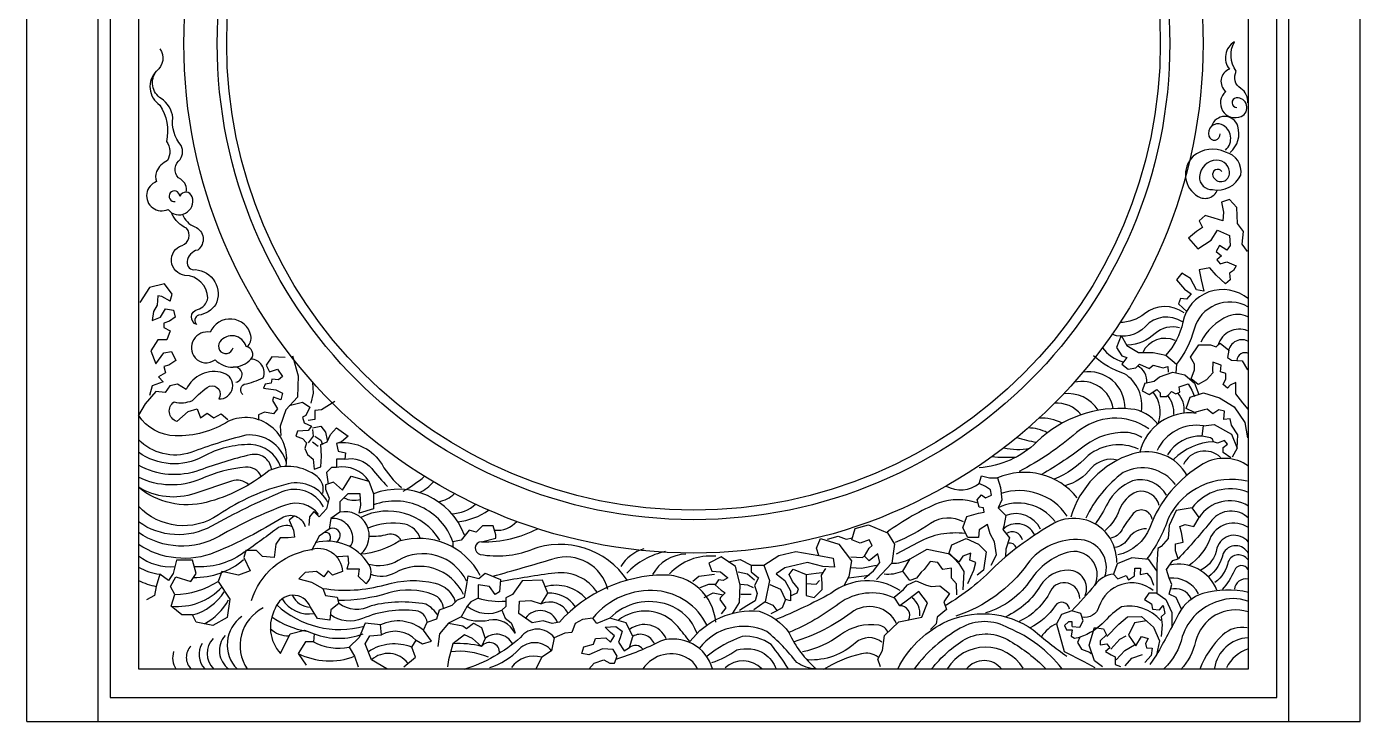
# Model space of a CAD drawing. Header units: metres. Extents: x 373 to 3173, y 5305 to 9305.
# Drawn here: x 373 to 3173, y 5305 to 6764 of the extents above; entities that cross this region are included whole.
import ezdxf

# ---------------------------------------------------------------- set-up
doc = ezdxf.new("R2010")
doc.units = ezdxf.units.M
for name, color, linetype in [('3', 3, 'Continuous'), ('4', 4, 'Continuous'), ('7', 7, 'Continuous')]:
    doc.layers.add(name, color=color, linetype=linetype)

msp = doc.modelspace()

# ---------------------------------------------------------------- linework, layer by layer
at = {"layer": '3'}
msp.add_line((608.33, 5414.74), (2938.33, 5414.74), dxfattribs=at)
for points in [[(2937, 6603.48, 0.28), (2922.39, 6633.73, -0.39), (2912.99, 6670.23, -0.29), (2908.81, 6731.75, 0.45), (2898.37, 6674.4, 0.58), (2891.06, 6627.47, 0.88), (2923.43, 6575.33, 0.85), (2912.99, 6613.91, 0.96), (2914.03, 6594.1, 0.96)], [(652.75, 6717.32, -0.41), (645.69, 6670.32, 0.47), (652.66, 6599.1, -0.21), (666.68, 6522.62, -0.28), (669.21, 6482.32, 0.2), (646.05, 6459.18, 0.2), (646.05, 6438.25, 1.05), (670.19, 6379.91, 0.84), (720.86, 6406.16, 0.68), (694.58, 6408.03, 2.65), (685.34, 6396.47)], [(708, 6416.06, 0.34), (696.72, 6443.11, -0.5), (692.21, 6481.36, 0.34), (697.47, 6514.37, -0.21), (680.13, 6572.49, 0.23), (655.67, 6612.81, -0.44), (645.69, 6670.32)], [(2890.24, 6504.66, 0.55), (2882.19, 6558.11, 0.64), (2855.14, 6533.97, 0.9), (2878.73, 6538.57)], [(2900.02, 6499.48, 0.3), (2916.14, 6554.66, 0.74), (2860.93, 6554.71)], [(2882.71, 6459.27, 0.89), (2863.92, 6449.88, 0.79), (2898.37, 6454.06, 0.46), (2871.22, 6483.26, 0.38), (2835.73, 6448.84, 0.46), (2862.87, 6421.73, 0.35), (2922.38, 6451.97, 0.4), (2890.24, 6500.12, 0.29), (2822.15, 6491.6)], [(700.54, 6369.46, 0.21), (726.29, 6343.2, -0.59), (732.37, 6294.65, 0.32), (710.29, 6270.27, 0.5), (727.51, 6253.39, -0.53), (770.14, 6180.1, -0.21), (734.3, 6157.62, 0.61), (730.56, 6138.16, -0.76), (731.84, 6169.6, 0.3), (753.68, 6193.98, 0.4), (705.63, 6241.25, -0.8), (699.56, 6304.36, 0.54), (708.96, 6340.39, -0.18), (678.4, 6370.92)], [(2938.34, 6191.94, 0.57), (2800.64, 6142.82, -0.14), (2764.87, 6073.89)], [(2803.59, 6162.46, 0.34), (2719.99, 6160.5, -0.17), (2668.71, 6142.41, -0.17)], [(2937.35, 6175.23, 0.49), (2824.25, 6128.08, -0.1), (2787.64, 6055.16)], [(836.15, 6091.3, 0.28), (844.08, 6114.82, 0.73), (758.62, 6122.05, 0.7), (726.75, 6068.52, 0.41), (768.76, 6064.18, 0.43), (844.08, 6065.63, 0.62), (833.94, 6091.67, 0.63), (778.94, 6101.82, 1.24), (806.6, 6089.44)], [(2799.66, 6143.8, 0.37), (2721.96, 6133.97, -0.31), (2651.93, 6117.54, -0.31)], [(2793.76, 6131.03, 0.26), (2742.61, 6119.24, -0.17), (2684.58, 6094.68)], [(2937.35, 6154.6, 0.21), (2896.04, 6155.59, 0.18), (2838.37, 6100.91)], [(2936.37, 6125.13, 0.44), (2874.7, 6095.29, 0.44)], [(827.27, 5990.87, -0.54), (830, 6012.63, 0.06), (869.94, 6026.23, 0.52), (844.08, 6065.63, 0.58)], [(2713.45, 5954.54, 0.31), (2678.01, 6034.77, -0.11), (2613.44, 6072.52)], [(688.38, 5934.65, -0.62), (682.93, 5975.46, 0.16), (721.34, 5978.51, -0.06), (757.37, 6009.01, -0.71), (776.44, 5981.8, 0.88), (786.42, 6036.21, 0.38), (708.35, 6001.75, 0.38)], [(917.65, 5839.89, 0.61), (796.75, 5934.84, -0.15), (685.27, 5904.28, -0.25), (608.33, 5947.64)], [(2748.34, 5928.6, 0.21), (2691.53, 5960.68, 0.22), (2493.93, 5891.6, -0.18), (2372.9, 5837.32)], [(2729.43, 5919.4, 0.34), (2577.7, 5911.35, -0.06), (2456.85, 5829.54)], [(2714.66, 5900.62, 0.14), (2681.09, 5911.35, 0.17), (2596.5, 5884.53, -0.03), (2503.95, 5822.92)], [(918.76, 5847.81, 0.37), (833.37, 5905.67, 0.03), (718.33, 5869.33, -0.29), (608.33, 5896.68)], [(906.6, 5838.73, 0.32), (843.72, 5885.84, 0.13), (743.61, 5860.84, -0.29), (608.33, 5869.89)], [(1028.86, 5889.75, -0.29), (1119.34, 5844, 0.09), (1160.44, 5795.8, 0.09)], [(2707.95, 5876.48, 0.28), (2601.87, 5863.07, -0.11), (2530.46, 5813.1)], [(887.52, 5834.95, 0.44), (842.83, 5864.41, 0.03), (736.46, 5832.27, -0.22), (608.33, 5842.55, -0.22)], [(1041.03, 5855.01, -0.29), (1097.8, 5835.62, 0.02), (1131.17, 5797.66, 0.02)], [(2663.73, 5853.59, 0.27), (2608.41, 5836.73, -0.17), (2552.67, 5799.63)], [(2938.66, 5840.85, 0.29), (2843.09, 5845.39, 0.17), (2731.11, 5711.82, -0.26), (2664.08, 5654.47)], [(994.78, 5783.17, 0.3), (983.16, 5818.88, 0.28), (882.16, 5831.38, -0.11), (749.86, 5764.42, -0.24), (608.33, 5796.22)], [(865.17, 5819.77, 0.33), (832.99, 5838.52, 0.08), (738.24, 5813.52, -0.22), (608.33, 5817.35, -0.22)], [(1091.96, 5808.82, 0.31), (1023.64, 5837.65, 0.31)], [(2785.42, 5801.9, 0.37), (2675.3, 5827.04, 0.12), (2596.78, 5731.7)], [(839.49, 5801.58, 0.28), (803.5, 5809.06), (726.62, 5783.17, -0.22), (608.33, 5796.22, -0.22)], [(1005.86, 5764.27, 0.35), (922.18, 5803.45, 0.09), (775.74, 5738.15, -0.37), (608.33, 5756.38, -0.37)], [(2766.38, 5779.5, 0.35), (2695.01, 5809.69, 0.18), (2642.96, 5762.73, -0.04), (2616.6, 5718.99)], [(2936.08, 5808.83, 0.35), (2770.68, 5732.19, -0.08), (2724.64, 5645.33)], [(996.71, 5755.13, 0.39), (909.1, 5786.47, 0.03), (761.35, 5714.64, -0.29), (608.33, 5723.63, -0.29)], [(2368.2, 5763.63, 0.16), (2288.88, 5763.7, 0.06), (2180.08, 5702.02)], [(2751.27, 5757.7, 0.41), (2704.25, 5787.05, 0.21), (2667.31, 5748.47, -0.12), (2637.92, 5705.7)], [(986.25, 5739.46, 0.33), (916.95, 5759.05, 0.04), (778.35, 5693.75, -0.29), (608.33, 5701.34, -0.29)], [(2736.15, 5729.18, 0.64), (2696.69, 5740.93, 0.05), (2673.18, 5707.38, -0.22), (2648, 5688.93)], [(2938.33, 5731.6, 0.44), (2861.51, 5727.03, -0.02), (2790.56, 5645.89)], [(958.79, 5713.34, 0.49), (909.1, 5731.62, -0.04), (769.2, 5659.79, -0.25), (608.33, 5676.1, -0.25)], [(929.57, 5714.2, 0.25), (898.69, 5709.33, -0.01), (825.56, 5656.57, -0.17), (725.32, 5629.43)], [(1199.29, 5689.34, 0.28), (1167.2, 5718.62, 0.15), (1089.78, 5710.7, 0.15)], [(2340.45, 5723.58, 0.28), (2271.06, 5720.5, -0.05), (2197.04, 5680.46)], [(2662.01, 5638.41, 0.17), (2643.41, 5695.48, 0.37), (2530.46, 5720.69, 0.06), (2406.41, 5630.44, -0.07), (2301.71, 5547.49)], [(2938.33, 5711.53, 0.48), (2857.19, 5687.11, -0.14), (2813.98, 5632.09)], [(1325.69, 5610.87, 0.36), (1155.42, 5682.99, -0.12), (1074.11, 5655.54)], [(1159.55, 5684.2, 0.35), (1130.92, 5696.88, -0.08), (1092.42, 5693, -0.08)], [(2343.53, 5698.94, 0.16), (2244.84, 5680.46), (2198.58, 5655.81)], [(2637.22, 5608.88, 0.48), (2587.41, 5686, 0.26), (2474.49, 5635.41, -0.16), (2324.22, 5525.95)], [(2724.4, 5709.06, 0.24), (2686.62, 5689.77, -0.24), (2657.23, 5669.64)], [(2938.33, 5681.24, 0.6), (2872.31, 5668.77, -0.24), (2838.82, 5622.38)], [(845.03, 5558.29, -0.28), (966.81, 5664.73, -0.52), (1036.12, 5619.21), (1015.65, 5611.77), (1006.35, 5621.06), (997.04, 5608.05), (982.15, 5619.21), (957.96, 5617.35), (944.93, 5604.33), (970.99, 5596.9), (995.18, 5583.89), (1000.76, 5569.01), (1024.96, 5565.3), (1028.68, 5552.28), (1011.93, 5539.27), (1010.07, 5516.96), (984.01, 5520.68), (969.12, 5544.85, 0.71), (895.26, 5541.57, 0.32), (905.92, 5447.3)], [(1086.62, 5593.99, 0.35), (1091.64, 5634.32, 0.33), (978.99, 5679.94)], [(1296.73, 5599.32, 0.44), (1153.13, 5642.46, -0.21), (1091.64, 5634.32)], [(2615.64, 5590.63, 0.66), (2557.52, 5659.46, 0.17), (2481.97, 5603.07, -0.18), (2386.49, 5532.58)], [(2938.33, 5656.83, 0.63), (2885.27, 5656.9, -0.17), (2854.46, 5608.11)], [(1290.25, 5571.28, 0.44), (1146.65, 5616.58, -0.23), (1096.28, 5613.26)], [(2936.97, 5644.31, 0.58), (2896.11, 5640.68, -0.19), (2867.96, 5596.24)], [(2937.88, 5623.45, 0.63), (2908.82, 5621.64, -0.09), (2883.4, 5581.73)], [(995.18, 5583.89, 0.11), (1126.14, 5591.77, -0.13), (1230.87, 5595.01, -0.27), (1273.27, 5555.23, -0.27)], [(1820.13, 5513.27, 0.39), (1711.66, 5612.02, 0.21), (1491.97, 5513.27), (1476.87, 5510.53), (1457.64, 5516.02), (1434.3, 5511.9), (1406.84, 5531.1), (1408.21, 5557.16), (1431.55, 5558.53), (1453.52, 5551.67), (1467.25, 5573.62), (1456.27, 5601.05), (1413.71, 5599.67), (1393.11, 5570.87), (1379.38, 5564.02), (1379.38, 5546.19), (1371.14, 5537.96), (1378.01, 5521.5), (1390.36, 5511.9), (1395.86, 5498.19), (1398.6, 5489.96)], [(2595.71, 5569.07, 0.53), (2560.84, 5622.15, 0.27), (2501.89, 5589.8, -0.15), (2429.31, 5524.52)], [(2655.46, 5614.13, 0.21), (2615.64, 5590.63, -0.02), (2567.5, 5537.12)], [(1248.47, 5542.03, 0.29), (1227.5, 5570.57, 0.17), (1133.53, 5574.29, -0.08), (1026.82, 5558.79)], [(1801.11, 5507.09, 0.26), (1697.19, 5578.88, 0.25), (1561.99, 5521.5)], [(2206.95, 5579.49, 0.32), (2061.72, 5573.4, -0.03), (1945.95, 5518.43)], [(2193.74, 5564.27, 0.27), (2078.99, 5552.1, -0.06), (1973.76, 5491.25)], [(2584.09, 5562.44, 0.8), (2522.65, 5578.19, -0.17), (2456.88, 5514.29)], [(2738.54, 5579.57, 0.53), (2624.49, 5544.9, -0.38), (2589.23, 5523.49)], [(2938.33, 5575.51, 0.13), (2842.73, 5573.14, 0.2), (2792.27, 5531.15, -0.01), (2745.41, 5444.23)], [(1236.45, 5526.64, 0.15), (1211.24, 5550.72, 0.11), (1096.72, 5547.3, -0.29), (1028.68, 5552.28)], [(1780.68, 5489.49, 0.23), (1720.57, 5549.47, 0.29), (1597.69, 5521.5)], [(2199.84, 5510.51, 0.47), (2104.37, 5532.83, -0.09), (1984.54, 5471.96)], [(2562.5, 5540.05, 0.72), (2532.61, 5547.51, -0.14), (2480.06, 5501.32)], [(2754.24, 5516.83, 0.27), (2671.59, 5544.9, 0.06), (2636.88, 5515.18, -0.13), (2584.69, 5481.59)], [(2936.9, 5557.09, 0.18), (2876.11, 5557.09, 0.25), (2799.63, 5482.85, -0.14), (2761.79, 5415.66)], [(1213.88, 5512.81, 0.36), (1190.66, 5536.93, 0.13), (1078.7, 5520.71, -0.26), (1011, 5528.12)], [(1765.66, 5472.13, 0.01), (1740.49, 5503.63, 0.41), (1614.86, 5516.7)], [(1765.66, 5472.13, -0.26), (1911.2, 5535.88, -0.16), (1973.76, 5491.25, 0.11), (2031.21, 5414.74, -0.13), (1990.17, 5427.98, 0.06), (1926.98, 5493.51, 0.35), (1785.92, 5458.52)], [(2202.76, 5415.74, -0.16), (2297.1, 5510.84, -0.28), (2486.65, 5496.75, 0.02), (2557.18, 5441.28, 0.02)], [(2937.71, 5534.42, 0.44), (2827.48, 5472.08, -0.13), (2796.68, 5413.79)], [(1480.98, 5480.36, 0.5), (1410.07, 5480.94, -0.11), (1291.35, 5413.8)], [(2181.9, 5491.38, 0.26), (2162.37, 5506.64, 0.2), (2081.69, 5486.29, -0.11), (2001.87, 5450.66)], [(2546.6, 5415.74, 0.13), (2435.51, 5500.28, 0.27), (2333.24, 5500.28, 0.1), (2237.14, 5415.74)], [(2273.29, 5414.86, -0.09), (2343.82, 5477.38, -0.28), (2438.16, 5472.98, -0.07), (2512.22, 5415.74, 0.04)], [(2936.09, 5501.23, 0.24), (2884.22, 5485.84, 0.11), (2836.4, 5414.6)], [(1813.23, 5414.74, 0.43), (1704.38, 5473.4, -0.04), (1610.05, 5434.42)], [(1971.82, 5415.76, 0.03), (1936.35, 5465.85, 0.18), (1875.2, 5482.95, 0.08), (1801.82, 5441.42)], [(2169.03, 5470.76, 0.37), (2113.77, 5469.75, -0.2), (2013.31, 5433.63)], [(1781.68, 5414.74, 0.16), (1763, 5436.16, 0.4), (1666.88, 5414.74)], [(1811.6, 5427.98, 0.07), (1864.19, 5454.86, -0.2), (1921.87, 5447.04, -0.15), (1946.92, 5414.74, 0.16)], [(2160.99, 5439.65, 0.22), (2125.83, 5446.67, 0.08), (2046.46, 5413.56)]]:
    msp.add_lwpolyline(points, format="xyb", dxfattribs=at)
for points in [[(2936.48, 6291.16), (2925.22, 6306.62), (2928.04, 6333.32), (2915.37, 6350.18), (2913.97, 6383.91), (2898.49, 6400.77), (2881.61, 6395.15), (2885.83, 6374.07), (2884.42, 6355.8), (2866.13, 6361.42), (2847.84, 6367.04), (2835.18, 6355.8), (2842.22, 6341.75), (2829.55, 6333.32), (2812.67, 6319.26), (2832.37, 6296.78), (2860.51, 6315.05), (2873.17, 6336.13), (2898.49, 6324.89), (2899.9, 6303.81), (2892.86, 6293.97), (2877.39, 6303.81), (2870.35, 6291.16), (2881.61, 6282.73), (2871.76, 6274.3), (2878.79, 6265.87), (2892.86, 6270.08), (2912.56, 6261.65), (2906.93, 6251.81), (2898.49, 6246.19), (2899.9, 6232.14), (2890.05, 6223.71), (2870.35, 6241.98), (2857.69, 6257.43), (2835.18, 6253.22), (2839.4, 6232.14), (2845.03, 6208.25), (2829.55, 6211.06), (2816.89, 6234.95), (2798.6, 6246.19), (2787.35, 6232.14), (2804.23, 6212.47), (2818.3, 6202.63), (2808.45, 6191.39), (2795.79, 6192.79), (2791.57, 6181.55), (2809.86, 6164.69)], [(674.61, 6187.16), (678.95, 6201.63), (663.02, 6223.33), (631.15, 6216.09), (610.87, 6184.26)], [(674.61, 6187.16), (657.23, 6197.29), (648.53, 6198.73), (647.09, 6178.48), (639.84, 6165.46), (636.95, 6146.65), (654.33, 6153.88), (664.47, 6171.24), (681.85, 6168.35), (684.75, 6153.88), (673.16, 6145.2), (661.57, 6140.86), (661.57, 6132.18), (674.61, 6124.95), (667.36, 6106.14), (648.53, 6106.14), (634.05, 6082.99), (644.19, 6055.5), (661.57, 6078.65), (677.5, 6081.54), (686.19, 6062.74), (671.71, 6052.61), (661.57, 6049.71), (664.47, 6036.69), (649.98, 6028.01), (660.12, 6017.89), (636.95, 6009.2), (631.15, 5988.95)], [(2671.11, 6115.36), (2661.74, 6089.94), (2672.45, 6072.55), (2683.17, 6068.54), (2672.45, 6055.16), (2685.85, 6044.45), (2701.92, 6047.13), (2709.96, 6055.16), (2730.05, 6045.79), (2738.08, 6052.48), (2759.51, 6047.13), (2768.89, 6049.81), (2770.23, 6037.77)], [(2671.11, 6115.36), (2683.17, 6093.95), (2707.28, 6079.24), (2738.08, 6079.24), (2764.87, 6073.89), (2787.64, 6055.16), (2786.3, 6036.43)], [(2937.65, 5960.17), (2926.94, 5973.55), (2912.21, 5992.28), (2912.21, 6016.36), (2900.15, 6011.01), (2894.79, 6004.32), (2885.42, 6012.35), (2890.77, 6024.39), (2890.77, 6035.09), (2880.06, 6039.1), (2881.4, 6052.48), (2863.99, 6059.17), (2862.65, 6041.78), (2863.99, 6036.43), (2857.29, 6029.74), (2850.59, 6021.71), (2833.18, 6012.35), (2818.45, 6024.39), (2825.14, 6043.12), (2825.14, 6055.16), (2817.11, 6069.87), (2834.52, 6095.29), (2858.63, 6095.29), (2870.68, 6091.28), (2878.72, 6099.31), (2897.47, 6084.59), (2894.79, 6068.54), (2902.83, 6063.18), (2925.6, 6061.85), (2936.31, 6043.12)], [(915.85, 6068.61), (888.03, 6070.35), (875.86, 6052.98), (882.82, 6039.09), (900.2, 6044.3), (910.64, 6028.67), (901.94, 6021.72), (888.03, 6023.46), (886.3, 6014.78), (874.13, 6013.04), (870.65, 6004.36), (896.73, 6000.88), (910.64, 5993.94), (907.16, 5980.05), (891.51, 5985.26), (889.77, 5978.31), (900.2, 5960.94), (891.51, 5950.52), (872.39, 5954), (860.22, 5948.79), (860.22, 5938.37)], [(931.5, 6072.08), (943.67, 6030.41), (941.93, 5985.26), (917.59, 5959.21), (905.42, 5924.48), (907.16, 5905.37)], [(2720.67, 6015.02), (2740.76, 6019.04), (2751.48, 6028.4), (2779.6, 6037.77), (2805.05, 6032.41), (2825.14, 6015.02), (2834.52, 5990.94)], [(708.35, 6001.75), (689.84, 6013.04), (674.19, 6009.57), (663.76, 5995.67), (644.63, 5997.41), (622.03, 5971.36), (608.33, 5947.64)], [(973.23, 6016.51), (974.96, 5993.94), (969.75, 5973.1)], [(2720.67, 6015.02), (2715.31, 5998.97), (2730.05, 5990.94), (2746.12, 6001.64), (2752.82, 5994.95), (2752.82, 5986.93), (2766.21, 5986.93), (2771.57, 5990.94), (2776.93, 5997.63), (2786.3, 5992.28), (2794.34, 5996.29), (2793, 6006.99), (2811.75, 6013.68), (2819.79, 6000.31), (2825.14, 5986.93)], [(2914.88, 5878.56), (2916.22, 5906.66), (2902.83, 5926.73), (2900.15, 5940.1), (2886.76, 5938.77), (2888.1, 5956.16), (2876.04, 5958.83), (2863.99, 5950.81), (2851.93, 5960.17), (2845.23, 5958.83), (2825.14, 5953.48), (2807.73, 5961.51), (2815.77, 5985.59), (2843.9, 5994.95), (2877.38, 5984.25), (2908.19, 5965.52), (2930.96, 5932.08), (2936.31, 5899.97)], [(924.54, 5967.89), (952.36, 5974.84), (968.01, 5964.42), (959.32, 5947.05), (952.36, 5943.58), (955.84, 5931.42), (971.49, 5924.48), (964.53, 5915.79), (941.93, 5914.06), (938.45, 5903.64), (952.36, 5898.43), (961.06, 5889.75), (957.58, 5877.59), (962.79, 5865.43), (974.96, 5855.01), (976.7, 5834.18), (990.61, 5839.39), (992.35, 5861.96), (990.61, 5886.27), (1004.52, 5891.48), (1011.47, 5907.11), (1023.64, 5921), (1047.98, 5903.64), (1034.08, 5891.48), (1023.64, 5888.01), (1027.12, 5872.38), (1042.77, 5868.91), (1041.03, 5855.01), (1023.64, 5855.01), (1023.64, 5837.65), (1013.21, 5837.65), (1002.78, 5827.23), (1006.26, 5802.92)], [(1020.17, 5976.57), (992.35, 5959.21), (978.44, 5957.47), (978.44, 5938.37), (964.53, 5936.63)], [(688.38, 5934.65), (712.44, 5955.73), (731.56, 5960.94), (738.52, 5941.84), (752.42, 5952.26), (766.33, 5941.84), (781.98, 5950.52), (795.89, 5938.37)], [(973.23, 5917.53), (974.96, 5903.64), (964.53, 5889.75)], [(973.23, 5921), (990.61, 5924.48), (1001.04, 5912.32), (1004.52, 5894.96)], [(2901.49, 5858.5), (2885.42, 5869.2), (2885.42, 5879.9), (2894.79, 5886.59), (2888.1, 5894.62), (2873.36, 5889.27), (2865.33, 5891.94), (2862.65, 5897.29), (2858.63, 5899.97), (2841.22, 5903.98), (2843.9, 5925.39), (2866.67, 5928.06), (2902.83, 5908), (2914.88, 5878.56), (2904.17, 5859.83)], [(973.23, 5891.48), (985.4, 5882.8)], [(978.44, 5903.64), (990.61, 5894.96), (994.09, 5886.27)], [(1036.12, 5790.23), (1017.51, 5806.96), (1000.76, 5801.38), (1000.76, 5792.09), (1008.21, 5773.5), (1002.62, 5751.19), (987.74, 5734.46), (976.57, 5745.61), (967.26, 5734.46), (965.4, 5715.87)], [(1036.12, 5790.23), (1054.74, 5819.97), (1091.96, 5808.82), (1101.26, 5782.79), (1101.26, 5751.19), (1071.49, 5741.89), (1075.21, 5758.63), (1073.35, 5782.79), (1047.29, 5782.79), (1030.54, 5766.06), (1030.54, 5743.75), (1011.93, 5730.74), (1008.21, 5708.43), (987.74, 5693.56), (970.99, 5663.82)], [(2398.06, 5632.81), (2409.51, 5654.65), (2405.34, 5681.69), (2395.97, 5698.33), (2390.77, 5718.1), (2373.06, 5706.65), (2372.02, 5691.05), (2349.11, 5691.05), (2338.7, 5710.81), (2347.03, 5734.74), (2372.02, 5742.02), (2383.48, 5744.1), (2382.44, 5753.46), (2373.06, 5754.5), (2368.9, 5770.1), (2378.27, 5780.5), (2386.6, 5774.26), (2399.1, 5779.46), (2397.01, 5790.9), (2386.6, 5798.18), (2373.06, 5804.42), (2378.27, 5820.03), (2394.93, 5815.87), (2411.59, 5815.87), (2417.84, 5796.1), (2420.96, 5770.1), (2412.63, 5753.46), (2429.29, 5736.82), (2425.13, 5714.98), (2423.05, 5707.69), (2436.58, 5690.01), (2429.29, 5666.09), (2428.25, 5651.53)], [(2797.97, 5540.51), (2786.86, 5564.54), (2772.05, 5571.94), (2777.6, 5592.28), (2772.05, 5605.22), (2766.5, 5623.7), (2779.46, 5642.19), (2790.56, 5645.89), (2785.01, 5662.53), (2785.01, 5677.32), (2801.67, 5681.02), (2797.97, 5701.35), (2794.26, 5714.29), (2805.37, 5717.99), (2823.88, 5714.29), (2834.98, 5732.78), (2820.18, 5753.12), (2786.86, 5747.57), (2772.05, 5716.14), (2770.2, 5688.41), (2755.39, 5671.77), (2747.99, 5668.07), (2746.14, 5632.95), (2746.14, 5608.91), (2746.14, 5573.79), (2764.65, 5560.85), (2777.6, 5533.12), (2777.6, 5503.53)], [(935.62, 5736.32), (924.46, 5727.02), (933.76, 5706.58), (935.62, 5691.7), (922.6, 5689.84), (905.85, 5689.84), (896.54, 5676.83), (892.82, 5648.95), (868.62, 5650.81), (855.6, 5663.82), (833.26, 5663.82), (829.54, 5648.95), (842.57, 5621.06), (818.37, 5611.77), (783.01, 5619.21), (775.57, 5598.76), (799.76, 5561.58), (794.18, 5522.54), (764.4, 5505.81), (729.04, 5513.25), (721.6, 5528.12), (699.26, 5528.12), (676.93, 5546.71), (684.37, 5570.87), (675.07, 5587.6), (686.24, 5608.05), (717.87, 5598.76), (729.04, 5615.49), (721.6, 5643.37), (688.1, 5643.37), (680.65, 5615.49), (671.35, 5600.62), (652.74, 5613.63), (645.29, 5587.6), (641.57, 5569.01), (624.82, 5559.72)], [(1328.46, 5681.65), (1358.51, 5689.16), (1358.51, 5696.66), (1352.88, 5715.42), (1330.34, 5715.42), (1317.19, 5702.29), (1302.16, 5706.04), (1285.26, 5685.41), (1268.36, 5681.65), (1268.36, 5672.27)], [(2131.32, 5605.03), (2151.23, 5620.94), (2164.51, 5638.17), (2160.53, 5656.73), (2141.94, 5642.15), (2132.65, 5651.43), (2141.94, 5668.67), (2148.58, 5673.97), (2141.94, 5685.9), (2123.36, 5679.27), (2106.1, 5685.9), (2112.74, 5709.77), (2140.61, 5717.72), (2180.44, 5700.49), (2195.04, 5676.62), (2189.73, 5636.85), (2157.87, 5602.37)], [(2036.62, 5652.83), (2031.77, 5668.67), (2039.73, 5688.55), (2078.23, 5676.62), (2104.78, 5642.15), (2099.47, 5609), (2088.85, 5589.12)], [(2054.33, 5687.23), (2076.9, 5693.86), (2094.16, 5687.23), (2107.43, 5689.88)], [(2349.11, 5594.32), (2361.61, 5622.41), (2365.77, 5638.01), (2353.28, 5643.21), (2355.36, 5657.77), (2338.7, 5651.53), (2330.37, 5639.05), (2309.54, 5656.73), (2315.79, 5675.45), (2345.99, 5688.97), (2372.02, 5676.49), (2387.64, 5660.89), (2382.44, 5622.41), (2368.9, 5612)], [(1921.22, 5632.91), (1952.56, 5652.83), (1988.18, 5661.37), (2036.62, 5652.83), (2066.54, 5647.14), (2069.39, 5628.64), (2045.17, 5630.06), (2012.4, 5638.6), (1965.39, 5627.21), (1946.86, 5614.41), (1965.39, 5600.18), (1976.78, 5578.83), (1976.78, 5557.49), (1966.81, 5560.33), (1956.84, 5581.68), (1934.04, 5591.64)], [(2326.2, 5570.4), (2325.16, 5593.28), (2314.75, 5605.76), (2314.75, 5626.57), (2297.05, 5623.45), (2286.63, 5638.01), (2269.97, 5640.09), (2257.48, 5623.45), (2251.23, 5618.25), (2241.86, 5605.76), (2227.28, 5600.56), (2212.7, 5620.33), (2228.32, 5646.33), (2263.72, 5666.09), (2311.62, 5656.73), (2330.37, 5635.93), (2340.78, 5619.29), (2338.7, 5580.8)], [(1026.82, 5650.81), (1047.29, 5652.67), (1049.15, 5635.94), (1045.43, 5624.78), (1062.18, 5624.78), (1071.49, 5624.78), (1069.63, 5609.91), (1084.51, 5595.04), (1086.62, 5593.99)], [(1855.69, 5531.87), (1869.93, 5554.64), (1871.36, 5591.64), (1861.38, 5630.06), (1831.47, 5649.98), (1805.82, 5637.18), (1811.52, 5620.1), (1830.04, 5618.68), (1845.71, 5605.87), (1835.74, 5600.18), (1825.77, 5601.6), (1818.64, 5591.64), (1831.47, 5580.26), (1840.01, 5574.56), (1830.04, 5564.6), (1828.62, 5560.33), (1841.44, 5543.26), (1831.47, 5530.45)], [(1846.43, 5640.02), (1871.36, 5644.29), (1894.15, 5632.91), (1894.15, 5618.68), (1909.82, 5605.87), (1901.28, 5590.22), (1906.97, 5573.14), (1902.7, 5557.49), (1885.6, 5547.53), (1869.93, 5537.57)], [(1894.15, 5632.91), (1921.22, 5632.91), (1932.62, 5600.18), (1924.07, 5556.06), (1899.85, 5538.99)], [(2103.45, 5650.1), (2127.34, 5648.78), (2132.65, 5651.43)], [(2103.45, 5627.57), (2126.01, 5626.24), (2156.54, 5632.87)], [(2746.14, 5620.93), (2729.25, 5644.42), (2693.87, 5648.46), (2662.53, 5635.33), (2655.46, 5614.13), (2664.56, 5604.03), (2681.74, 5611.1), (2686.8, 5602.02), (2698.93, 5610.09), (2699.94, 5626.25), (2712.07, 5626.25), (2711.06, 5613.12), (2725.21, 5616.15), (2733.3, 5606.05), (2739.36, 5590.91)], [(1165.05, 5419), (1189.47, 5439.64), (1181.95, 5460.27), (1191.34, 5475.28), (1204.49, 5467.78), (1223.28, 5473.41), (1206.37, 5495.92), (1213.88, 5512.81), (1234.55, 5520.31), (1240.18, 5539.07), (1266.48, 5548.45), (1277.75, 5559.71), (1292.77, 5565.34), (1296.53, 5587.85), (1300.29, 5610.36), (1322.83, 5604.73), (1335.97, 5615.99), (1367.91, 5602.86), (1366.03, 5576.59), (1356.64, 5570.96), (1345.37, 5587.85), (1320.95, 5591.6), (1320.95, 5563.46), (1305.92, 5555.96), (1298.41, 5546.57), (1285.26, 5524.06), (1258.96, 5510.93), (1240.18, 5488.42), (1236.42, 5462.15)], [(1817.22, 5612.98), (1784.45, 5608.72), (1771.63, 5598.75)], [(1867.08, 5618.68), (1887.03, 5614.41), (1901.28, 5601.6)], [(1976.78, 5568.16), (1991.03, 5574.56), (1993.88, 5583.1), (1981.06, 5598.75), (1973.93, 5612.98), (1982.48, 5624.37), (2009.55, 5612.98), (2009.55, 5594.49), (2009.55, 5568.87), (2026.65, 5564.6), (2043.74, 5581.68), (2043.74, 5594.49), (2042.32, 5611.56), (2050.87, 5625.79)], [(2009.55, 5612.98), (2030.92, 5615.83), (2043.74, 5617.25)], [(2009.55, 5594.49), (2030.92, 5593.06), (2038.04, 5600.18)], [(2099.47, 5606.35), (2120.7, 5609), (2141.94, 5611.66)], [(1787.3, 5585.95), (1805.82, 5593.06), (1820.07, 5593.06)], [(1795.85, 5564.6), (1814.37, 5574.56), (1835.74, 5570.29)], [(1872.78, 5593.06), (1887.03, 5591.64), (1898.43, 5585.95)], [(2166.2, 5419.16), (2160.18, 5435.2), (2170.21, 5453.25), (2174.23, 5485.33), (2204.34, 5513.4), (2252.52, 5523.43), (2264.57, 5553.51), (2246.5, 5577.57), (2222.41, 5559.52), (2206.35, 5547.49), (2194.3, 5565.54), (2214.38, 5581.58), (2222.41, 5591.61), (2240.48, 5599.63), (2260.55, 5591.61), (2272.6, 5587.6), (2290.67, 5589.6), (2310.74, 5573.56), (2298.7, 5555.51), (2304.72, 5539.47), (2284.65, 5523.43), (2282.64, 5509.39), (2270.59, 5497.36)], [(2746.14, 5573.79), (2729.48, 5573.79), (2720.23, 5560.85), (2735.03, 5551.6), (2736.88, 5540.51), (2751.69, 5538.66), (2759.1, 5547.91), (2762.8, 5531.27), (2755.39, 5523.87), (2757.24, 5507.23), (2755.39, 5483.2)], [(1872.78, 5571.72), (1894.15, 5571.72)], [(1924.07, 5556.06), (1939.74, 5548.95), (1948.29, 5537.57)], [(1966.81, 5560.33), (1959.69, 5543.26), (1946.86, 5536.14), (1935.47, 5530.45)], [(1553.76, 5414.53), (1564.74, 5426.87), (1585.34, 5433.73), (1597.69, 5426.87), (1607.31, 5426.87), (1612.8, 5441.96), (1604.56, 5455.67), (1582.59, 5457.04), (1553.76, 5444.7), (1538.65, 5447.44), (1542.77, 5461.16), (1563.37, 5466.64), (1567.49, 5478.99), (1589.46, 5480.36), (1599.07, 5470.76), (1607.31, 5484.47), (1599.07, 5491.33), (1588.08, 5502.3), (1610.05, 5503.67), (1623.78, 5494.07), (1619.66, 5480.36), (1615.54, 5470.76), (1627.9, 5452.93), (1638.89, 5459.79), (1645.75, 5483.1), (1632.02, 5511.9), (1597.69, 5521.5), (1570.23, 5510.53), (1561.99, 5521.5), (1540.03, 5518.76), (1524.92, 5510.53), (1518.06, 5491.33), (1502.95, 5489.96), (1480.98, 5480.36), (1475.49, 5452.93), (1454.9, 5439.22), (1442.64, 5414.74)], [(2568.51, 5503.8), (2584.69, 5502.79), (2591.76, 5515.92), (2586.71, 5531.07), (2567.5, 5537.12), (2546.27, 5529.05), (2535.15, 5509.86), (2551.33, 5451.3), (2592.77, 5430.1), (2616.02, 5417.98)], [(2641.29, 5482.6), (2666.57, 5508.85), (2684.76, 5524), (2714.08, 5525.01), (2739.35, 5502.79), (2751.48, 5473.51), (2745.41, 5444.23), (2731.26, 5424.04)], [(905.92, 5447.3), (926.5, 5488.42), (956.56, 5495.92), (977.22, 5488.42), (975.34, 5471.53), (958.43, 5471.53), (943.41, 5447.14), (960.31, 5422.75)], [(1129.36, 5415.25), (1097.43, 5434.01), (1084.28, 5467.78), (1093.67, 5484.66), (1118.09, 5486.54), (1116.21, 5507.18), (1084.28, 5510.93), (1071.13, 5480.91), (1050.47, 5460.27), (1061.74, 5441.51), (1069.25, 5419)], [(1258.96, 5510.93), (1289.02, 5505.3), (1296.53, 5499.67), (1311.56, 5510.93), (1328.46, 5501.55), (1335.97, 5479.04), (1328.46, 5462.15), (1309.68, 5479.04), (1292.77, 5486.54), (1268.36, 5467.78), (1258.96, 5434.01), (1257.09, 5419)], [(2568.51, 5503.8), (2568.51, 5513.9), (2560.42, 5513.9), (2552.34, 5505.82), (2556.38, 5496.74), (2568.51, 5496.74), (2566.49, 5483.61), (2573.57, 5479.57), (2584.69, 5481.59), (2579.63, 5470.48), (2587.72, 5456.35), (2604.9, 5450.29), (2607.94, 5447.26)], [(2632.2, 5418.99), (2615.01, 5432.12), (2603.89, 5464.43), (2615.01, 5501.78), (2634.22, 5498.76), (2640.28, 5486.64), (2627.14, 5473.51), (2627.14, 5465.44), (2641.29, 5467.46), (2647.36, 5459.38), (2638.26, 5451.3), (2650.39, 5444.23), (2658.48, 5440.19), (2658.48, 5424.04), (2669.6, 5420)], [(2724.18, 5515.92), (2698.91, 5511.88), (2686.78, 5485.63), (2701.95, 5463.42), (2714.08, 5482.6), (2728.23, 5478.56), (2722.16, 5468.47), (2724.18, 5459.38), (2736.31, 5458.37), (2734.29, 5443.22), (2721.15, 5428.08)], [(2649.38, 5456.35), (2668.59, 5477.55), (2681.73, 5484.62)], [(2660.5, 5434.14), (2678.7, 5453.32), (2698.91, 5465.44)], [(2679.71, 5421.01), (2693.86, 5437.17), (2716.1, 5445.24)]]:
    msp.add_lwpolyline(points, dxfattribs=at)
msp.add_circle((1773.33, 6728.25), 1000, dxfattribs=at)
for centre, radius, start, end in [((2859.91, 6453.32), 53.76, 134.61, 239.6), ((2847.15, 6431.57), 28.54, 239.6, 337.71), ((2763.53, 6057.37), 51.75, 65.61, 155), ((2925.03, 6077.38), 28.9, 64.75, 181.62), ((2694.84, 6135.4), 78.06, 216.05, 255.17), ((2931.28, 6061.94), 17.07, 61.89, 178.06), ((809.74, 6032.86), 15.98, 280.85, 100.85), ((2688.29, 6018.88), 36.78, 355.31, 61.32), ((2603.41, 5963), 76, 358.95, 99.48), ((2560.06, 5919.07), 73.91, 31.82, 97.8), ((2588.55, 5952.26), 66.47, 8.11, 103.95), ((2687.33, 5953.86), 66.15, 340.46, 39.9), ((2750.35, 5959.14), 53.22, 353.35, 41.33), ((2536.89, 5908.68), 64.26, 38.63, 95.3), ((2724.28, 5952.23), 57.77, 356.83, 39.44), ((2502.56, 5842.39), 99.4, 63.3, 92.18), ((2814.69, 5845.73), 106.79, 82.4, 166.99), ((2474.7, 5831.11), 89.89, 62.53, 89.4), ((2829.57, 5835.34), 91.18, 80.96, 155.05), ((2552.37, 6221.92), 336.33, 252.62, 259.86), ((2838.81, 5821.59), 82.42, 88.32, 148.7), ((2869.72, 5769.07), 122.95, 92.05, 135.65), ((2432.02, 6251.87), 392.5, 265.27, 272.72), ((2454.25, 5996.34), 120.47, 255.9, 281.85), ((2754.12, 5679.19), 196.24, 107.25, 164), ((2724.78, 5773.69), 97.29, 29.2, 107.25), ((2846.19, 5823.65), 48.82, 46.46, 154.99), ((2468.02, 5685.15), 142.37, 38.7, 113.35), ((1019.91, 6044.01), 293.47, 299.37, 310.04), ((1155.93, 5869.03), 93.99, 296.84, 319.51), ((2334.3, 5854.13), 63.04, 241.11, 307.95), ((1061.31, 5817.42), 48.48, 242.48, 285.51), ((1153.25, 5643.65), 148.54, 20.6, 110.48), ((1224.44, 5831.71), 67.41, 281.56, 314.11), ((2457.62, 5668.48), 120.82, 33.96, 108.44), ((2900.64, 5692.36), 100.83, 68.8, 142.94), ((1041.89, 5694.49), 50.55, 309.59, 102.98), ((1131.47, 5618.28), 127.95, 31.51, 116.34), ((1146.4, 5637.85), 129.58, 19.76, 110.26), ((1262.81, 5820.59), 79.88, 272.03, 311.69), ((1265.79, 5854.43), 131.14, 275.45, 306.15), ((2454.87, 5666.43), 96.74, 36.81, 115.88), ((2450.54, 5684.77), 56.22, 24.91, 112.21), ((2899.12, 5691.69), 76.17, 59.01, 147.35), ((1015.55, 5688.01), 42.89, 0.49, 94.84), ((1360.11, 5763.58), 57.7, 265.62, 317.42), ((2452.21, 5678.74), 41.09, 26.47, 135.21), ((1001.47, 5691.57), 10.05, 301.4, 110.35), ((1015.97, 5694.86), 15.63, 296.21, 119.76), ((1032.49, 5688.15), 25.95, 318.98, 0.49), ((1332.38, 5931.62), 249.99, 269.1, 297.22), ((2442.59, 5681.22), 21.78, 11.8, 125.93), ((1328.09, 5668.39), 13.27, 88.4, 259.63), ((1361.5, 5851.03), 198.93, 259.63, 290.88), ((1493.04, 5506.18), 170.16, 33.73, 110.88), ((1694.89, 5583.03), 87.91, 107.09, 147.66), ((1745.26, 5511.58), 152.88, 101.55, 137.01), ((2437.51, 5664.28), 14.51, 17.28, 108.37), ((674.97, 5737.07), 107.68, 231.77, 275.07), ((667.8, 5730.83), 118.16, 239.79, 262.68), ((727.23, 5763.97), 156.89, 268.62, 310.35), ((-3339.2, 22089.52), 17134.78, 285.89, 286.33), ((1505.28, 5558.71), 91.27, 14.68, 106.33), ((1757.8, 5576.58), 79.1, 90.3, 152.6), ((1808.9, 5535.31), 116.63, 84.51, 137.3), ((2192.04, 5710.69), 73.88, 268.2, 299.41), ((2791.66, 5548.16), 86.82, 21.73, 102.42), ((681.99, 5761), 176.76, 245.37, 258.06), ((1780.46, 3355.15), 2280.54, 97.51, 100.43), ((1494.39, 5524.86), 92.06, 32.99, 97.51), ((2180.91, 5695.39), 81.52, 264.73, 292.95), ((2779.1, 5544.3), 61.32, 27.65, 96.6), ((2933.3, 5579.03), 24.74, 81.46, 171.62), ((690.32, 5672.4), 126.41, 263.92, 317.36), ((680.51, 5746.58), 175.74, 271.26, 302.74), ((691.51, 5638.85), 114.74, 285.2, 327.41), ((1484.76, 5505.93), 84.59, 41.65, 105.77), ((1471.35, 5507.52), 66.22, 35.03, 93.54), ((2784.85, 5545.86), 37.61, 27.19, 105.46), ((687.92, 5618.65), 123.96, 298.32, 331.76), ((1030.89, 5694.08), 196.39, 227.57, 285.12), ((966.12, 5596), 65.69, 211.04, 279.96), ((969.23, 5586.77), 41.92, 204.31, 269.85), ((1341.7, 5600.69), 69.3, 231.34, 295.14), ((1365.3, 5706.59), 149.84, 252.78, 275.36), ((1471.16, 5510.88), 44.45, 28.47, 113.38), ((2207.11, 5527.12), 20.39, 333.7, 92.13), ((2206.48, 5530.86), 42.28, 353.56, 52.16), ((867.56, 5465.38), 73.03, 125.58, 223.9), ((909.78, 5463.92), 88.45, 116.76, 213.78), ((988.5, 5664.81), 172.8, 234.43, 260.76), ((1325.02, 5611.39), 95.96, 245.52, 281.22), ((1353.45, 5468.04), 50.19, 25.9, 101.22), ((1451.91, 5498.58), 38.83, 21.13, 143.81), ((922.56, 5537.5), 53.29, 224.9, 271.99), ((1028.58, 5624.8), 145.73, 249.36, 290.48), ((1152.66, 5432.43), 83.16, 49.77, 116), ((1146.86, 5433.19), 60.61, 43.26, 118.33), ((1669.87, 5457.56), 50.55, 23.46, 127.8), ((2569.8, 5438.38), 79.44, 115.86, 146.27), ((742.21, 5439.1), 33.78, 135.57, 226.15), ((779.04, 5445), 43.88, 147.66, 223.6), ((798.01, 5447.26), 45.86, 136.25, 225.17), ((825.77, 5453.24), 47.84, 138.89, 233.58), ((1029.6, 5577.32), 118.89, 242.85, 280.11), ((1145.31, 5369.12), 98.25, 68.1, 123.66), ((1279.84, 5266.64), 201.46, 76.03, 93.27), ((1345.16, 5449.3), 21.07, 355.37, 142.43), ((1359.91, 5449.88), 37.72, 28.74, 129.39), ((1440.13, 5424.8), 45.19, 38.5, 136.04), ((1651.17, 5445.07), 19.17, 34.96, 129.86), ((1661.79, 5456.12), 31.39, 20.87, 120.74), ((2386.41, 5367.14), 93.28, 32.03, 148.6), ((2941.41, 5405.25), 75.02, 92.82, 171.59), ((722.92, 5438.03), 43.22, 162.12, 212.61), ((1008.93, 5577.91), 146.26, 243.39, 291.17), ((1132.16, 5395.01), 52.22, 37.44, 131.69), ((1280.91, 5287), 164.79, 67.95, 96.01), ((1301.8, 5558.18), 146.97, 287.3, 316.04), ((1438.06, 5383.68), 58.03, 73.14, 143.91), ((2383.15, 5385.16), 47.2, 37.63, 141), ((2958.99, 5386.12), 73.48, 106.17, 155.13), ((1877.1, 5376.81), 54.87, 43.74, 132.92)]:
    msp.add_arc(centre, radius, start, end, dxfattribs=at)
at = {"layer": '4'}
for p, q in [((373.33, 5304.74), (373.33, 9304.74)), ((3173.33, 5304.74), (3173.33, 9304.74)), ((373.33, 5304.74), (3173.33, 5304.74))]:
    msp.add_line(p, q, dxfattribs=at)
msp.add_circle((1773.33, 6728.25), 980, dxfattribs=at)
at = {"layer": '7'}
for p, q in [((523.33, 5304.74), (523.33, 9304.74)), ((3023.33, 5304.74), (3023.33, 9304.74)), ((608.33, 8244.74), (608.33, 5414.74)), ((2938.33, 5414.74), (2938.33, 8244.74))]:
    msp.add_line(p, q, dxfattribs=at)
msp.add_lwpolyline([(548.33, 9254.74), (548.33, 5354.74), (2998.33, 5354.74), (2998.33, 9254.74)], close=True, dxfattribs=at)
msp.add_circle((1773.33, 6728.25), 1070, dxfattribs=at)

doc.saveas('drawing.dxf')
